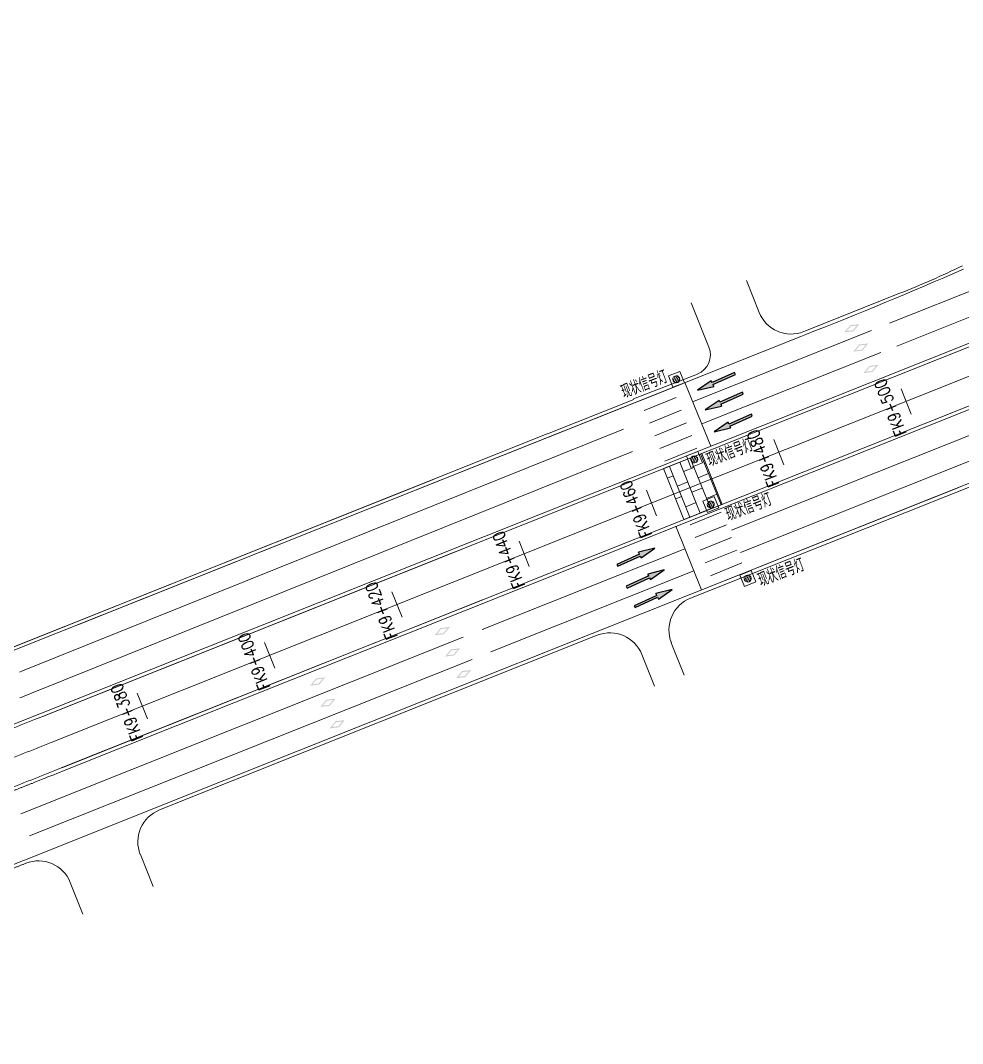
# Model space of a CAD drawing. Header units: millimetres. Extents: x 523446 to 528898, y 388189 to 392165.
# Drawn here: x 525517.2 to 525654.7, y 389006 to 389155.3 of the extents above; entities that cross this region are included whole.
import ezdxf
from ezdxf.enums import TextEntityAlignment as Align

# ---------------------------------------------------------------- set-up
doc = ezdxf.new("R2010")
doc.units = ezdxf.units.MM
doc.linetypes.add('33', pattern=[6, 3, -3])
doc.linetypes.add('ACAD_ISO04W100', pattern=[30, 24, -3, 0, -3])
for name, color, linetype, lineweight in [('0-现状交通设施2018', 7, 'Continuous', 0), ('0-现状信号灯', 7, 'Continuous', 40), ('000-scy-中分带', 2, 'Continuous', 60), ('000-scy-机动车道线', 5, 'Continuous', 60), ('人行横道', 7, 'Continuous', 30)]:
    doc.layers.add(name, color=color, linetype=linetype, lineweight=lineweight)
for name, color, linetype in [('FZZD-标注路线桩号', 7, 'Continuous'), ('MEDS道路平面中线-FZZD', 7, 'Continuous'), ('侧分带与渠化岛', 3, 'Continuous'), ('标线（实）', 1, 'Continuous'), ('标线（虚）', 1, '33'), ('箭头', 7, 'Continuous'), ('车行道边线', 5, 'ACAD_ISO04W100')]:
    doc.layers.add(name, color=color, linetype=linetype)
doc.styles.add('HZTXT_S', font='TXT_S.shx', dxfattribs={"width": 0.75, "bigfont": 'HZTXT.shx'})
doc.styles.add('MEDS', font='TXT_S.SHX', dxfattribs={"width": 0.75, "bigfont": 'hztxt.shx'})

# ---------------------------------------------------------------- blocks, each defined once
blk = doc.blocks.new('zx')
blk.add_hatch(color=0).paths.add_polyline_path([(0.075, -1.2), (0.225, -1.2), (0, 0), (-0.225, -1.2), (-0.075, -1.2), (-0.075, -3), (0.075, -3)])
at = {"color": 0}
for p, q in [((0, 0), (-0.225, -1.2)), ((0.225, -1.2), (0, 0)), ((-0.075, -1.2), (-0.225, -1.2)), ((-0.075, -1.2), (-0.075, -3)), ((0.075, -3), (0.075, -1.2)), ((0.075, -1.2), (0.225, -1.2)), ((-0.075, -3), (0.075, -3))]:
    blk.add_line(p, q, dxfattribs=at)
blk = doc.blocks.new('7')
at = {"layer": '0-现状信号灯', "linetype": 'Continuous', "lineweight": 0, "ltscale": 0.005}
for p, q in [((525414.9, 388753.36), (525416.62, 388753.9)), ((525415.44, 388751.64), (525414.9, 388753.36)), ((525415.94, 388753.28), (525415.56, 388752.55)), ((525416.18, 388753.26), (525415.71, 388752.36)), ((525416.37, 388753.15), (525415.92, 388752.27)), ((525416.62, 388753.9), (525417.16, 388752.19)), ((525417.16, 388752.19), (525415.44, 388751.64)), ((525416.51, 388752.92), (525416.18, 388752.28))]:
    blk.add_line(p, q, dxfattribs=at)
blk.add_ellipse((525416.02, 388752.77), major_axis=(0.365, 0.365), ratio=1, start_param=3.156470216024712, end_param=9.439655523204298, dxfattribs=at)

msp = doc.modelspace()

# ---------------------------------------------------------------- hatches: boundary and pattern name
at = {"layer": '人行横道', "linetype": 'ByBlock', "lineweight": 0}
h = msp.add_hatch(dxfattribs=at)
h.set_pattern_fill('AR-B816', color=256, scale=0.008, angle=112, style=0)
h.set_pattern_definition([(112, (-27.3528, -10.9072), (-1.507230074, -0.6089604783), []), (202, (-27.3528, -10.9072), (-0.8982695957, -2.1161905522), [1.6256, -1.6256])])
h.paths.add_polyline_path([(525616.61, 389092.09), (525611.04, 389089.87), (525614, 389082.44), (525619.58, 389084.66)])
at = {"layer": '箭头', "linetype": 'ByBlock', "lineweight": 0}
h = msp.add_hatch(color=256, dxfattribs=at)
h.paths.add_polyline_path([(525638.74, 389109.91), (525639.6, 389110.95), (525638.26, 389110.79), (525637.4, 389109.75)])
h.paths.add_polyline_path([(525637.76, 389109.95), (525638.34, 389110.65), (525639.24, 389110.76), (525638.66, 389110.06)], flags=16)
h = msp.add_hatch(color=256, dxfattribs=at)
h.paths.add_polyline_path([(525640.05, 389107.1), (525640.9, 389108.14), (525639.56, 389107.98), (525638.71, 389106.94)])
h.paths.add_polyline_path([(525639.06, 389107.13), (525639.64, 389107.84), (525640.55, 389107.95), (525639.97, 389107.24)], flags=16)
h = msp.add_hatch(color=256, dxfattribs=at)
h.paths.add_polyline_path([(525641.54, 389103.98), (525642.4, 389105.02), (525641.06, 389104.85), (525640.2, 389103.81)])
h.paths.add_polyline_path([(525640.56, 389104.01), (525641.14, 389104.71), (525642.04, 389104.82), (525641.46, 389104.12)], flags=16)
h = msp.add_hatch(color=256, dxfattribs=at)
h.paths.add_polyline_path([(525578.96, 389065.73), (525579.81, 389066.77), (525578.47, 389066.61), (525577.62, 389065.57)])
h.paths.add_polyline_path([(525577.97, 389065.76), (525578.55, 389066.47), (525579.46, 389066.58), (525578.88, 389065.87)], flags=16)
h = msp.add_hatch(color=256, dxfattribs=at)
h.paths.add_polyline_path([(525580.46, 389062.62), (525581.32, 389063.66), (525579.98, 389063.49), (525579.12, 389062.45)])
h.paths.add_polyline_path([(525579.48, 389062.65), (525580.06, 389063.35), (525580.96, 389063.46), (525580.38, 389062.76)], flags=16)
h = msp.add_hatch(color=256, dxfattribs=at)
h.paths.add_polyline_path([(525560.78, 389058.38), (525561.63, 389059.42), (525560.3, 389059.26), (525559.44, 389058.22)])
h.paths.add_polyline_path([(525559.8, 389058.42), (525560.37, 389059.12), (525561.28, 389059.23), (525560.7, 389058.53)], flags=16)
h = msp.add_hatch(color=256, dxfattribs=at)
h.paths.add_polyline_path([(525582.09, 389059.46), (525582.95, 389060.5), (525581.61, 389060.33), (525580.76, 389059.29)])
h.paths.add_polyline_path([(525581.11, 389059.49), (525581.69, 389060.19), (525582.59, 389060.3), (525582.01, 389059.6)], flags=16)
h = msp.add_hatch(color=256, dxfattribs=at)
h.paths.add_polyline_path([(525562.28, 389055.27), (525563.14, 389056.31), (525561.8, 389056.15), (525560.95, 389055.11)])
h.paths.add_polyline_path([(525561.3, 389055.3), (525561.88, 389056.01), (525562.78, 389056.12), (525562.21, 389055.41)], flags=16)
h = msp.add_hatch(color=256, dxfattribs=at)
h.paths.add_polyline_path([(525563.64, 389052.14), (525564.49, 389053.18), (525563.16, 389053.02), (525562.3, 389051.98)])
h.paths.add_polyline_path([(525562.66, 389052.17), (525563.23, 389052.88), (525564.14, 389052.99), (525563.56, 389052.29)], flags=16)

# ---------------------------------------------------------------- linework, layer by layer
at = {"layer": '000-scy-中分带', "linetype": 'ByBlock', "lineweight": 0}
for p, q in [((525767.53, 389152.27), (525610.74, 389089.75)), ((525613.71, 389082.32), (525770.49, 389144.84))]:
    msp.add_line(p, q, dxfattribs=at)
at = {"layer": '000-scy-中分带', "linetype": 'ByBlock', "lineweight": 0, "flags": 128}
for points in [[(525520.14, 389053.63), (525519.19, 389053.25, -0.000002), (525518.24, 389052.87, -0.000004), (525517.29, 389052.49, -0.000006), (525516.34, 389052.11, -0.000009), (525515.38, 389051.73, -0.000011), (525514.43, 389051.35, -0.000013), (525513.48, 389050.97, -0.000015), (525512.53, 389050.59, -0.000017)], [(525523.11, 389046.2), (525522.16, 389045.82, -0.000002), (525521.2, 389045.44, -0.000004), (525520.25, 389045.06, -0.000006), (525519.3, 389044.68, -0.000009), (525518.35, 389044.3, -0.000011), (525517.39, 389043.92, -0.000013), (525516.44, 389043.54, -0.000015), (525515.49, 389043.16, -0.000017), (525514.54, 389042.78, -0.000019), (525513.58, 389042.4, -0.000021), (525512.63, 389042.02, -0.000023)]]:
    msp.add_lwpolyline(points, format="xyb", dxfattribs=at)
for points in [[(525610.74, 389089.75), (525520.14, 389053.63)], [(525523.11, 389046.2), (525613.71, 389082.32)]]:
    msp.add_lwpolyline(points, dxfattribs=at)
at = {"layer": '000-scy-机动车道线', "color": 5, "linetype": 'ByBlock', "lineweight": 0}
for p, q in [((525623.13, 389117.3), (525624.99, 389112.66)), ((525631.48, 389109.87), (525645.52, 389115.46)), ((525615.06, 389114.06), (525617.65, 389107.58)), ((525606.64, 389100.04), (525615.97, 389103.68)), ((525594.07, 389094.95), (525606.67, 389099.97)), ((525503.7, 389058.91), (525594.06, 389094.94)), ((525617.78, 389072.1), (525672.92, 389094.09)), ((525614.95, 389070.98), (525617.78, 389072.1)), ((525537.45, 389040.07), (525601.36, 389065.56)), ((525614.05, 389059.75), (525612.16, 389064.48)), ((525609.71, 389058.12), (525607.86, 389062.76)), ((525534.66, 389033.58), (525536.52, 389028.91))]:
    msp.add_line(p, q, dxfattribs=at)
for centre, radius, start, end in [((525589.96, 389254.79), 150, 291.7401, 295.5542), ((525629.63, 389114.51), 5, 201.7401, 291.7401), ((525614.86, 389106.47), 3, 291.7401, 21.7401), ((525616.81, 389066.33), 5, 111.7401, 201.7401), ((525603.21, 389060.91), 5, 21.7401, 111.7401), ((525539.3, 389035.43), 5, 111.7401, 201.7401)]:
    msp.add_arc(centre, radius, start, end, dxfattribs=at)
at = {"layer": 'FZZD-标注路线桩号', "color": 7, "linetype": 'ByBlock', "lineweight": 0}
for p, q in [((525647.17, 389097.82), (525645.69, 389101.53)), ((525628.59, 389090.41), (525627.11, 389094.13)), ((525610.01, 389083), (525608.53, 389086.72)), ((525591.43, 389075.59), (525589.95, 389079.31)), ((525572.86, 389068.19), (525571.38, 389071.9)), ((525554.28, 389060.78), (525552.8, 389064.49)), ((525535.7, 389053.37), (525534.22, 389057.09))]:
    msp.add_line(p, q, dxfattribs=at)
at = {"layer": 'MEDS道路平面中线-FZZD', "color": 4, "linetype": 'ByBlock', "lineweight": 0}
msp.add_line((525521.63, 389049.91), (526041.36, 389257.16), dxfattribs=at)
at = {"layer": 'MEDS道路平面中线-FZZD', "color": 1, "linetype": 'ByBlock', "lineweight": 0}
msp.add_lwpolyline([(525521.63, 389049.91), (525520.67, 389049.53, -0.000002), (525519.72, 389049.15, -0.000004), (525518.77, 389048.77, -0.000006), (525517.82, 389048.39, -0.000009), (525516.87, 389048.01, -0.000011), (525515.91, 389047.63, -0.000013), (525514.96, 389047.25, -0.000015), (525514.01, 389046.87, -0.000017), (525513.06, 389046.49, -0.000019)], format="xyb", dxfattribs=at)
at = {"layer": '人行横道', "linetype": 'ByBlock', "lineweight": 0}
for points in [[(525612.86, 389100.26), (525608.21, 389098.36)], [(525613.62, 389098.4), (525608.99, 389096.51)], [(525614.37, 389096.55), (525609.73, 389094.65)], [(525615.13, 389094.7), (525610.47, 389092.8)], [(525615.89, 389092.85), (525611.21, 389090.94)], [(525619.43, 389083.53), (525614.9, 389081.68)], [(525620.19, 389081.68), (525615.64, 389079.82)], [(525620.95, 389079.83), (525616.38, 389077.96)], [(525621.7, 389077.98), (525617.12, 389076.11)], [(525622.46, 389076.13), (525617.87, 389074.25)]]:
    msp.add_lwpolyline(points, dxfattribs=at)
msp.add_lwpolyline([(525616.61, 389092.09), (525611.04, 389089.87), (525614, 389082.44), (525619.58, 389084.66)], close=True, dxfattribs=at)
at = {"layer": '侧分带与渠化岛', "color": 3, "lineweight": 0, "flags": 128}
for points in [[(525581.63, 389078.14), (525520.26, 389053.67)], [(525581.63, 389078.14), (525520.26, 389053.67)], [(525523.22, 389046.24), (525584.59, 389070.71)], [(525523.22, 389046.24), (525584.59, 389070.71)]]:
    msp.add_lwpolyline(points, dxfattribs=at)
at = {"layer": '标线（实）', "linetype": 'ByBlock', "lineweight": 0}
for p, q in [((525519.97, 389054.09), (525767.34, 389152.74)), ((525523.29, 389045.73), (525770.68, 389144.38)), ((525615.27, 389099.63), (525641.4, 389110.05)), ((525631.05, 389109.16), (525631.77, 389109.44)), ((525616.6, 389096.39), (525642.73, 389106.81)), ((525525.54, 389067.08), (525614.33, 389102.49)), ((525614.13, 389102.43), (525617.92, 389093.17)), ((525516.1, 389063.32), (525613.87, 389102.3)), ((525615.03, 389071.55), (525658.78, 389088.99)), ((525615.03, 389071.55), (525654.14, 389087.14)), ((525612.84, 389081.46), (525616.54, 389072.17)), ((525584.54, 389066.38), (525614.14, 389078.19)), ((525585.83, 389063.13), (525615.44, 389074.94)), ((525536.22, 389040.12), (525600.63, 389065.81))]:
    msp.add_line(p, q, dxfattribs=at)
at = {"layer": '标线（实）', "linetype": 'ByBlock', "lineweight": 0, "flags": 128}
for points in [[(525506.84, 389048.86, 0.000003), (525507.27, 389049.03, 0.000003), (525507.69, 389049.2, 0.000003), (525508.11, 389049.37, 0.000003), (525508.54, 389049.54, 0.000003), (525508.96, 389049.71, 0.000003), (525509.38, 389049.88, 0.000003), (525509.81, 389050.04, 0.000002), (525510.23, 389050.21, 0.000002), (525510.65, 389050.38, 0.000002), (525511.07, 389050.55, 0.000002), (525511.5, 389050.72, 0.000002), (525511.92, 389050.89, 0.000002), (525512.34, 389051.05, 0.000002), (525512.77, 389051.22, 0.000002), (525513.19, 389051.39, 0.000002), (525513.61, 389051.56, 0.000002), (525514.04, 389051.73, 0.000001), (525514.46, 389051.9, 0.000001), (525514.88, 389052.07, 0.000001), (525515.31, 389052.23, 0.000001), (525515.73, 389052.4), (525519.97, 389054.09)], [(525508.05, 389039.66, 0.000004), (525508.48, 389039.83, 0.000004), (525508.9, 389040, 0.000004), (525509.32, 389040.17, 0.000003), (525509.75, 389040.33, 0.000003), (525510.17, 389040.5, 0.000003), (525510.59, 389040.67, 0.000003), (525511.02, 389040.84, 0.000003), (525511.44, 389041.01, 0.000003), (525511.86, 389041.18, 0.000003), (525512.29, 389041.34, 0.000003), (525512.71, 389041.51, 0.000003), (525513.13, 389041.68, 0.000002), (525513.56, 389041.85, 0.000002), (525513.98, 389042.02, 0.000002), (525514.4, 389042.19, 0.000002), (525514.83, 389042.36, 0.000002), (525515.25, 389042.53, 0.000002), (525515.67, 389042.69, 0.000002), (525516.1, 389042.86, 0.000002), (525516.52, 389043.03, 0.000002), (525516.94, 389043.2, 0.000002), (525517.37, 389043.37, 0.000001), (525517.79, 389043.54, 0.000001), (525518.21, 389043.71, 0.000001), (525518.64, 389043.87, 0.000001), (525519.06, 389044.04, 0.000001), (525519.48, 389044.21), (525519.91, 389044.38), (525520.33, 389044.55), (525520.75, 389044.72), (525521.18, 389044.89), (525521.6, 389045.06), (525522.02, 389045.22), (525522.45, 389045.39), (525522.87, 389045.56), (525523.29, 389045.73)], [(525509.2, 389029.36, 0.000004), (525509.62, 389029.52, 0.000004), (525510.05, 389029.69, 0.000004), (525510.47, 389029.86, 0.000004), (525510.9, 389030.03, 0.000004), (525511.32, 389030.2, 0.000004), (525511.75, 389030.37, 0.000004), (525512.17, 389030.54, 0.000004), (525512.59, 389030.7, 0.000004), (525513.02, 389030.87, 0.000003), (525513.44, 389031.04, 0.000003), (525513.87, 389031.21, 0.000003), (525514.29, 389031.38, 0.000003), (525514.71, 389031.55, 0.000003), (525515.14, 389031.72, 0.000003), (525515.56, 389031.89, 0.000003), (525515.99, 389032.05, 0.000003), (525516.41, 389032.22, 0.000003), (525516.83, 389032.39, 0.000002), (525517.64, 389032.71, 0.000002)]]:
    msp.add_lwpolyline(points, format="xyb", dxfattribs=at)
at = {"layer": '标线（实）', "linetype": 'ByBlock', "lineweight": 0}
msp.add_arc((525411.46, 389673.74), 605.78, 291.3264, 293.68234, dxfattribs=at)
at = {"layer": '标线（虚）', "linetype": 'ByBlock', "lineweight": 0}
for p, q in [((525643.98, 389111.08), (525726.52, 389143.99)), ((525645.09, 389107.75), (525727.81, 389140.74)), ((525620.92, 389080.89), (525766.86, 389139.09)), ((525622.24, 389077.65), (525768.15, 389135.84)), ((525631.05, 389109.16), (525614.33, 389102.49)), ((525517.46, 389060.36), (525605.18, 389095.61)), ((525518.76, 389057.11), (525606.48, 389092.36)), ((525600.63, 389065.81), (525615.03, 389071.55)), ((525517.2, 389039.53), (525581.79, 389065.29)), ((525518.5, 389036.28), (525583.08, 389062.04)), ((525517.64, 389032.71), (525536.22, 389040.12))]:
    msp.add_line(p, q, dxfattribs=at)
at = {"layer": '标线（虚）', "linetype": 'ByBlock', "lineweight": 0, "flags": 128}
for points in [[(525505.62, 389055.64, 0.000003), (525506.04, 389055.81, 0.000003), (525506.46, 389055.98, 0.000003), (525506.89, 389056.15, 0.000003), (525507.31, 389056.31, 0.000002), (525507.73, 389056.48, 0.000002), (525508.15, 389056.65, 0.000002), (525508.58, 389056.82, 0.000002), (525509, 389056.99, 0.000002), (525509.42, 389057.16, 0.000002), (525509.85, 389057.33, 0.000002), (525510.27, 389057.49, 0.000002), (525510.69, 389057.66, 0.000002), (525511.11, 389057.83, 0.000002), (525511.54, 389058, 0.000001), (525511.96, 389058.17, 0.000001), (525512.38, 389058.34, 0.000001), (525512.81, 389058.51, 0.000001), (525513.23, 389058.67, 0.000001), (525513.65, 389058.84)], [(525506.07, 389052.05, 0.000003), (525506.49, 389052.22, 0.000003), (525506.91, 389052.39, 0.000003), (525507.33, 389052.56, 0.000003), (525507.76, 389052.73, 0.000003), (525508.18, 389052.89, 0.000003), (525508.6, 389053.06, 0.000002), (525509.03, 389053.23, 0.000002), (525509.45, 389053.4, 0.000002), (525509.87, 389053.57, 0.000002), (525510.29, 389053.74, 0.000002), (525510.72, 389053.91, 0.000002), (525511.14, 389054.07, 0.000002), (525511.56, 389054.24, 0.000002), (525511.99, 389054.41, 0.000002), (525512.41, 389054.58, 0.000002), (525512.83, 389054.75, 0.000001), (525513.26, 389054.92, 0.000001), (525513.68, 389055.09, 0.000001), (525514.1, 389055.25, 0.000001), (525514.52, 389055.42, 0.000001), (525514.95, 389055.59)]]:
    msp.add_lwpolyline(points, format="xyb", dxfattribs=at)
for points in [[(525517.04, 389060.19), (525517.46, 389060.36)], [(525517.06, 389056.43), (525517.49, 389056.6), (525517.91, 389056.77), (525518.33, 389056.94), (525518.76, 389057.11)]]:
    msp.add_lwpolyline(points, dxfattribs=at)
at = {"layer": '车行道边线', "linetype": 'Continuous', "lineweight": 0, "ltscale": 0.05}
msp.add_line((525516.03, 389063.83), (525577.55, 389088.36), dxfattribs=at)
at = {"layer": '车行道边线', "linetype": 'Continuous', "lineweight": 0}
msp.add_line((525524.44, 389029.5), (525526.29, 389024.85), dxfattribs=at)
at = {"layer": '车行道边线', "linetype": 'Continuous', "lineweight": 0, "flags": 128}
msp.add_lwpolyline([(525509.5, 389028.93, 0.000004), (525509.92, 389029.1, 0.000004), (525510.35, 389029.27, 0.000004), (525510.77, 389029.44, 0.000004), (525511.2, 389029.61, 0.000004), (525511.62, 389029.78, 0.000004), (525512.05, 389029.95, 0.000004), (525512.47, 389030.11, 0.000004), (525512.89, 389030.28, 0.000004), (525513.32, 389030.45, 0.000003), (525513.74, 389030.62, 0.000003), (525514.17, 389030.79, 0.000003), (525514.59, 389030.96, 0.000003), (525515.01, 389031.13, 0.000003), (525515.44, 389031.3, 0.000003), (525515.86, 389031.46, 0.000003), (525516.29, 389031.63, 0.000003), (525516.71, 389031.8, 0.000003), (525517.13, 389031.97, 0.000002), (525517.56, 389032.14, 0.000002), (525517.98, 389032.31)], format="xyb", dxfattribs=at)
at = {"layer": '车行道边线', "linetype": 'Continuous', "lineweight": 0}
msp.add_arc((525519.79, 389027.65), 5, 21.7401, 111.7159, dxfattribs=at)

# ---------------------------------------------------------------- block references
at = {"layer": '0-现状交通设施2018', "color": 6, "linetype": 'ByBlock', "lineweight": 0}
for p, rotation in [((24118.92, -30056.39), 3.392033438453625), ((30355.27, -37415.52), 4.236715037449475), ((30494.75, -37581.22), 4.255126204607391), ((39099.9, -47372.82), 5.396840535504721)]:
    msp.add_blockref('7', p, dxfattribs=dict(at, rotation=rotation))
at = {"layer": '箭头', "linetype": 'ByBlock', "lineweight": 0}
for p, xscale, yscale, zscale, rotation in [((525615.97, 389101.32), 2.000000000031506, 2.000000000031506, 2.000000000031506, 113.8007217311093), ((525617.11, 389098.45), 2.000000000031506, 2.000000000031506, 2.000000000031506, 113.8007217311093), ((525618.42, 389095.26), 2.000000000031506, 2.000000000031506, 2.000000000031506, 113.8007217311093), ((525609.74, 389078.26), 2.000000000012069, 2.000000000012069, 2.000000000012069, 294.5948278951839), ((525611.1, 389075.09), 2.000000000012069, 2.000000000012069, 2.000000000012069, 294.5948278951839), ((525612.27, 389072.24), 2.000000000012069, 2.000000000012069, 2.000000000012069, 294.5948278951839)]:
    msp.add_blockref('zx', p, dxfattribs=dict(at, xscale=xscale, yscale=yscale, zscale=zscale, rotation=rotation))

# ---------------------------------------------------------------- texts
at = {"layer": '0-现状交通设施2018', "linetype": 'ByBlock', "lineweight": 0, "style": 'HZTXT_S', "width": 0.7}
for p in [(525611.47, 389103.44), (525623.96, 389093.5), (525626.71, 389085.55), (525631.45, 389075.99)]:
    msp.add_text('现状信号灯', height=2, rotation=20.6899, dxfattribs=at).set_placement(p, align=Align.MIDDLE_RIGHT)
at = {"layer": 'FZZD-标注路线桩号', "color": 7, "linetype": 'ByBlock', "lineweight": 0, "style": 'MEDS', "width": 0.8}
for s, p in [('FK9+500', (525644.15, 389098.77)), ('FK9+480', (525625.57, 389091.36)), ('FK9+460', (525607, 389083.95)), ('FK9+440', (525588.42, 389076.54)), ('FK9+420', (525569.84, 389069.14)), ('FK9+400', (525551.26, 389061.73)), ('FK9+380', (525532.69, 389054.32))]:
    msp.add_text(s, height=1.75, rotation=111.7401, dxfattribs=at).set_placement(p, align=Align.MIDDLE)

doc.saveas('drawing.dxf')
